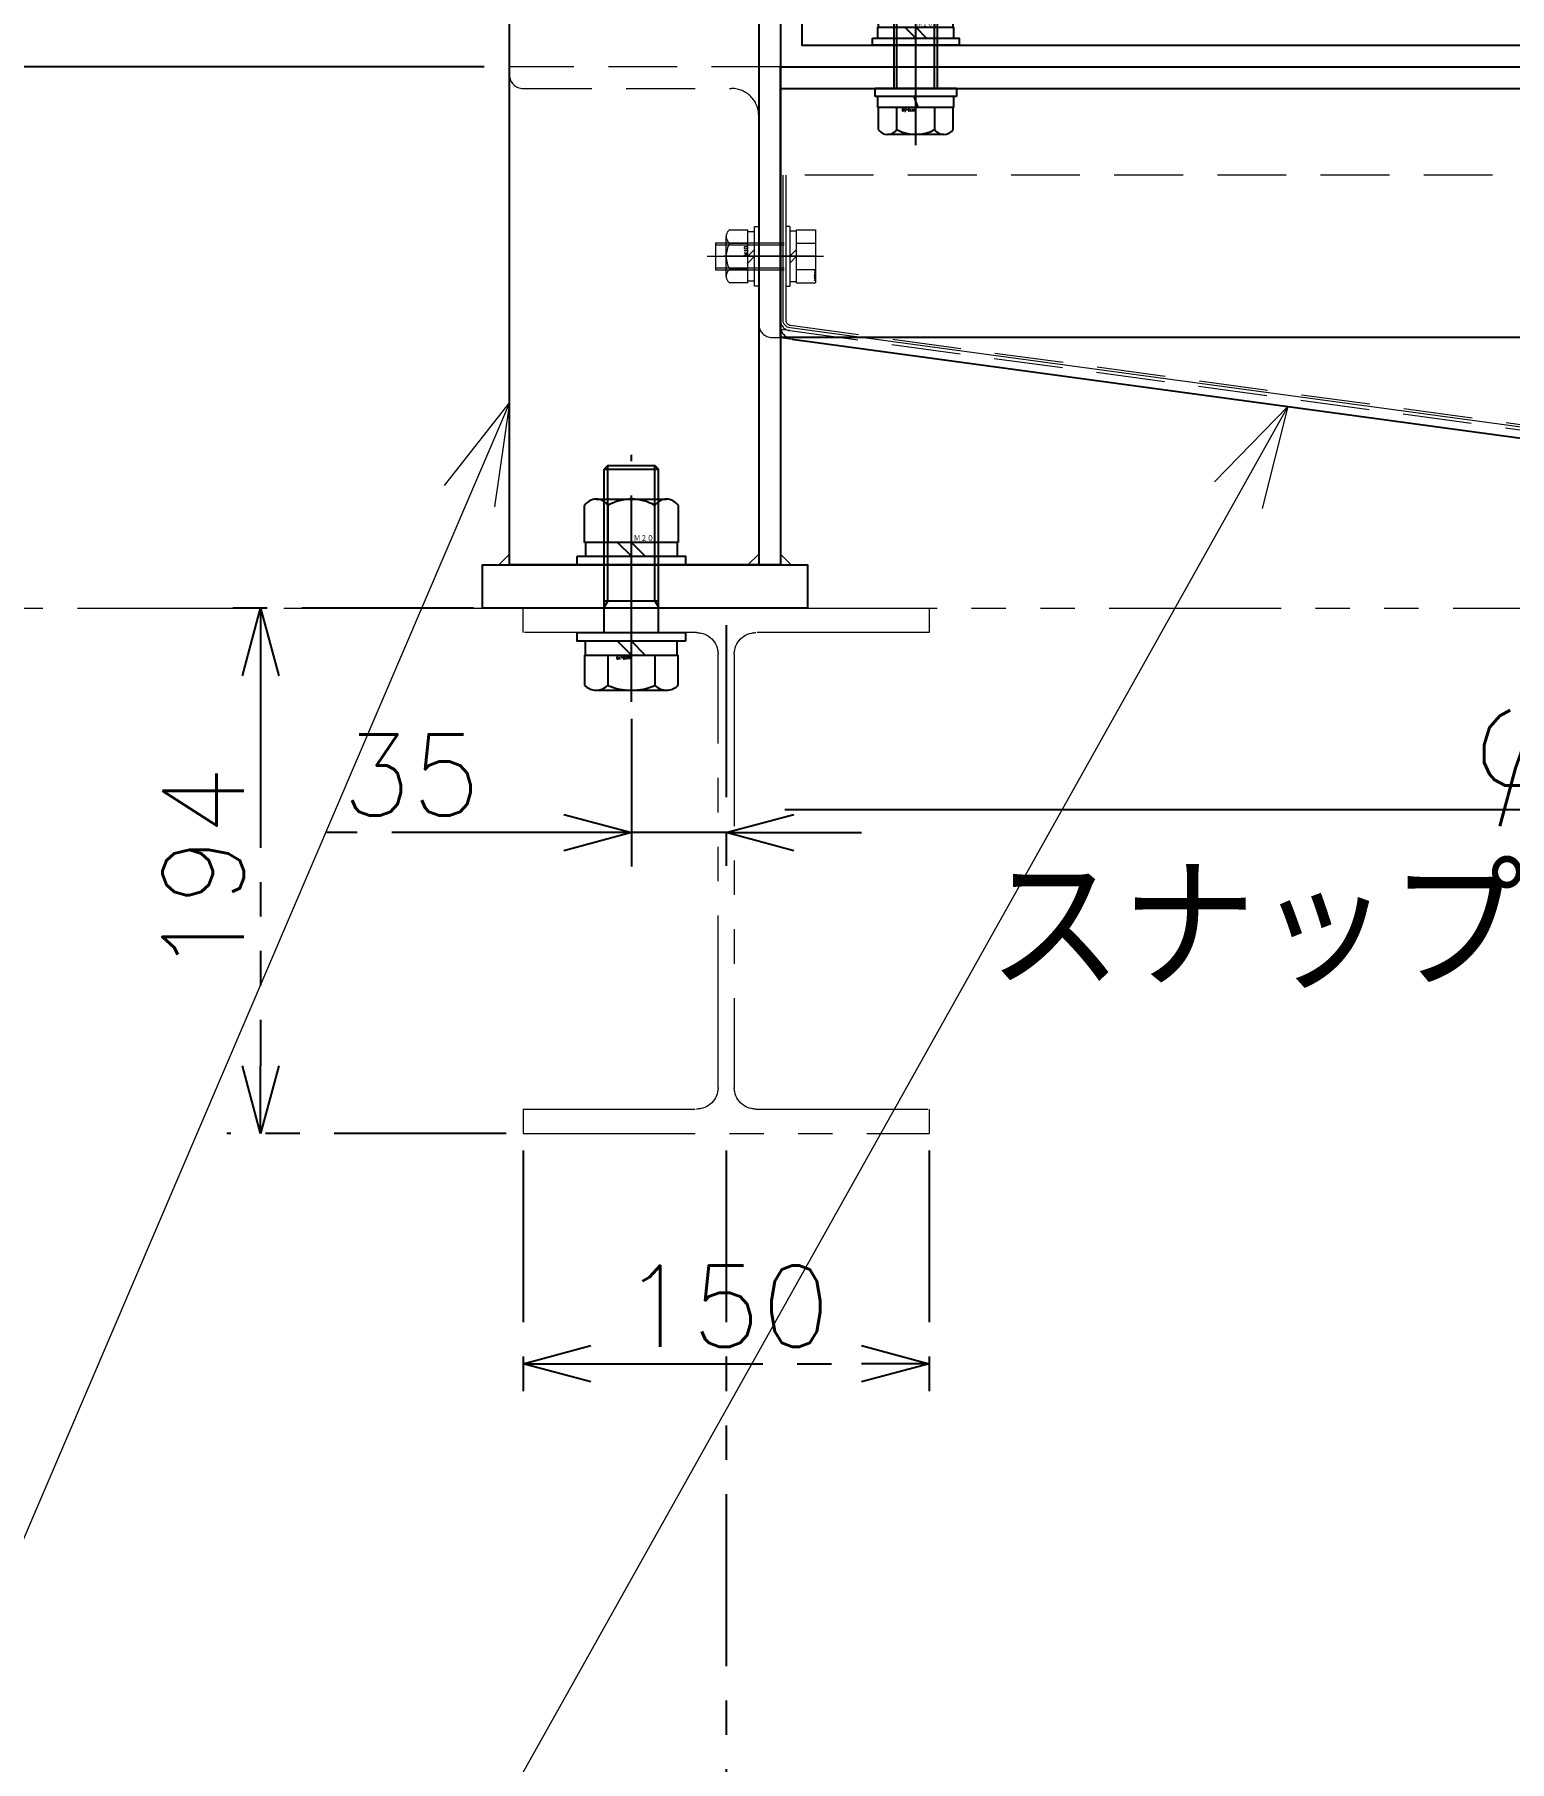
# Model space of a CAD drawing. Header units: millimetres. Extents: x -8731 to 85711, y -14522 to 31379.
# Drawn here: x 4965 to 5510, y 13001 to 13639 of the extents above; entities that cross this region are included whole.
import ezdxf
from ezdxf import colors
from ezdxf.entities.mleader import LeaderData, LeaderLine
from ezdxf.enums import TextEntityAlignment as Align
from ezdxf.math import Vec2, Vec3

# ---------------------------------------------------------------- set-up
doc = ezdxf.new("R2010")
doc.units = ezdxf.units.MM
doc.header["$LTSCALE"] = 4
doc.header["$PDMODE"] = 99
doc.header["$PDSIZE"] = 1
for name, pattern in [('CENTER2', [28.575, 19.05, -3.175, 3.175, -3.175]), ('HIDDEN', [9.525, 6.35, -3.175]), ('PHANTOM2', [31.75, 15.875, -3.175, 3.175, -3.175, 3.175, -3.175])]:
    doc.linetypes.add(name, pattern=pattern)
for name, color, linetype, lineweight in [('04_HIDDEN', 2, 'HIDDEN', 13), ('05_CENTER', 4, 'CENTER2', 13), ('06_PHANTOM', 2, 'PHANTOM2', 13), ('08_DIM', 3, 'Continuous', 13)]:
    doc.layers.add(name, color=color, linetype=linetype, lineweight=lineweight)
doc.layers.add('10_DRAFT', color=8, linetype='Continuous', lineweight=0, plot=False)
doc.styles.add('KANJI0', font='txt.shx', dxfattribs={"width": 0.9, "height": 30, "bigfont": 'bigfont'})
doc.styles.add('KSS_TXT', font='txt.shx', dxfattribs={"bigfont": 'extfont2.shx'})
doc.styles.add('KSS_TXT_L', font='txt.shx', dxfattribs={"height": 9, "bigfont": 'extfont2.shx'})
doc.styles.get("Standard").update_dxf_attribs({"font": 'txt.shx', "bigfont": 'extfont2.shx'})
doc.dimstyles.new('KSS_DIM', dxfattribs={"dimscale": 3, "dimtxt": 3, "dimasz": 2.5, "dimexe": 1.25, "dimexo": 0.625, "dimtad": 1, "dimdsep": 46, "dimtxsty": 'KSS_TXT', "dimblk": 'OPEN30', "dimcen": 0, "dimazin": 2, "dimtfac": 0.75, "dimtmove": 0, "dimatfit": 3, "dimldrblk": 'OPEN30', "dimfxl": 1, "dimtolj": 1, "dimarcsym": 0})

# ---------------------------------------------------------------- blocks, each defined once
blk = doc.blocks.new('A$C2A205131_1_1_1')
at = {"color": 0}
for p, q in [((0, 18), (0, -37.63)), ((1025, 18), (0, 18)), ((4.33, -42.59), (1024.33, -181.23))]:
    blk.add_line(p, q, dxfattribs=at)
blk.add_arc((5, -37.63), 5, 180, 262.25966, dxfattribs=at)
at = {"layer": '04_HIDDEN'}
for p, q in [((2, 18), (2, -35.48)), ((3.73, -37.46), (1026.54, -176.48)), ((3.46, -39.44), (1026.27, -178.47))]:
    blk.add_line(p, q, dxfattribs=at)
for radius in [4, 2]:
    blk.add_arc((4, -35.48), radius, 180, 262.25966, dxfattribs=at)
at = {"layer": '05_CENTER'}
blk.add_line((-4.66, -12), (6.66, -12), dxfattribs=at)
at = {"layer": '10_DRAFT'}
for p, q in [((0, -38.97), (0, -35.48)), ((0, -37.63), (0, -42)), ((3.46, -39.44), (0, -38.97)), ((0, -42), (4.33, -42.59))]:
    blk.add_line(p, q, dxfattribs=at)
blk.add_lwpolyline([(1029, -272), (1029, -180.45, 0.375177), (1026.4, -177.47), (3.6, -38.45, -0.375177), (1, -35.48), (1, 18)], format="xyb", dxfattribs=at)
blk = doc.blocks.new('A$C7E374867_2_1')
at = {"color": 0, "linetype": 'CENTER2'}
blk.add_line((0, -29), (0, 14), dxfattribs=at)
at = {"color": 0}
for p, q in [((-9.81, 11), (9.81, 11)), ((-9.81, 4), (-9.81, 11)), ((-4.91, 4), (-4.91, 11)), ((4.91, 4), (4.91, 11)), ((9.81, 4), (9.81, 11)), ((-11, 1.5), (11, 1.5)), ((-11, 1.5), (-11, 0)), ((-11, 0), (11, 0)), ((9.81, 4), (-9.81, 4)), ((-9.25, 4), (-9.25, 1.5)), ((0, 1.5), (-2.5, 4)), ((0, 4), (2.5, 1.5)), ((9.25, 1.5), (9.25, 4)), ((11, 0), (11, 1.5))]:
    blk.add_line(p, q, dxfattribs=at)
at = {"color": 0, "linetype": 'HIDDEN'}
for p, q in [((-5, -26), (-5, 0)), ((-4.19, -26), (-4.19, 0)), ((4.19, -26), (4.19, 0)), ((5, -26), (5, 0)), ((-5, -26), (5, -26))]:
    blk.add_line(p, q, dxfattribs=at)
at = {"layer": '10_DRAFT', "style": 'KSS_TXT_L'}
blk.add_text('BT-M10x30L,SW,PW', height=0.3, dxfattribs=at).set_placement((5.05, 10.66))
blk = doc.blocks.new('M10Nza_1_1_1')
at = {"color": 0}
for p, q in [((-9.8, 4), (-9.8, 10.69)), ((-7.35, 12), (7.35, 12)), ((-4.9, 4), (-4.9, 10.69)), ((4.9, 10.69), (4.9, 4)), ((9.8, 10.69), (9.8, 4)), ((-9.8, 4), (9.8, 4)), ((-9.2, 1.5), (-9.2, 4)), ((0, 1.5), (-2.5, 4)), ((0, 4), (2.5, 1.5)), ((9.2, 4), (9.2, 1.5))]:
    blk.add_line(p, q, dxfattribs=at)
at = {"color": 0, "linetype": 'CENTER2'}
blk.add_line((0, 12), (0, 0), dxfattribs=at)
at = {"color": 0}
blk.add_lwpolyline([(-11, 1.5), (11, 1.5), (11, 0), (-11, 0)], close=True, dxfattribs=at)
for centre, radius, start, end in [((-7.35, 9.06), 2.94, 33.626, 146.374), ((0, 2.2), 9.8, 60, 120), ((7.35, 9.06), 2.94, 33.626, 146.374)]:
    blk.add_arc(centre, radius, start, end, dxfattribs=at)
at = {"layer": '10_DRAFT', "style": 'KSS_TXT'}
blk.add_text('M10', height=1.25, dxfattribs=at).set_placement((0.26, 4.12))
blk = doc.blocks.new('A$C08C40B1A_1')
at = {"layer": '04_HIDDEN'}
blk.add_blockref('A$C2A205131_1_1_1', (-1500, 12), dxfattribs=at)
for name, p, rotation in [('A$C7E374867_2_1', (-1498, 0), 270), ('M10Nza_1_1_1', (-1508, 0), 90)]:
    blk.add_blockref(name, p, dxfattribs=dict(at, rotation=rotation))
blk = doc.blocks.new('AM_BALLOON1')
at = {"transparency": 16777216}
blk.add_circle((0, 0), 5, dxfattribs=at)
blk.add_attdef('B_NUMBER', text='', height=3, dxfattribs=at).set_placement((0, 0), align=Align.MIDDLE_CENTER)
blk = doc.blocks.new('_OPEN')
at = {"color": 0, "linetype": 'ByBlock'}
for p, q in [((-1, 0.167), (0, 0)), ((0, 0), (-1, -0.167)), ((0, 0), (-1, 0))]:
    blk.add_line(p, q, dxfattribs=at)
blk = doc.blocks.new('_Open30')
at = {"color": 0, "linetype": 'ByBlock', "lineweight": -2}
for p, q in [((-1, 0.268), (0, 0)), ((0, 0), (-1, -0.268)), ((0, 0), (-1, 0))]:
    blk.add_line(p, q, dxfattribs=at)
blk = doc.blocks.new('*D4236')
at = {"layer": '08_DIM', "color": 0, "lineweight": -2, "transparency": 16777216}
for p, q in [((5141.25, 14657.26), (4461.81, 14657.26)), ((4480.56, 14619.76), (4480.56, 13464.76)), ((4626.99, 13427.26), (4461.81, 13427.26))]:
    blk.add_line(p, q, dxfattribs=at)
at = {"layer": 'Defpoints', "color": 0, "transparency": 16777216}
for p in [(5150.62, 14657.26), (4480.56, 13427.26), (4636.36, 13427.26)]:
    blk.add_point(p, dxfattribs=at)
at = {"layer": '08_DIM', "color": 0, "lineweight": -2, "transparency": 16777216, "xscale": 37.5, "yscale": 37.5, "zscale": 37.5}
for p, rotation in [((4480.56, 14657.26), 90), ((4480.56, 13427.26), 270)]:
    blk.add_blockref('_Open30', p, dxfattribs=dict(at, rotation=rotation))
at = {"layer": '08_DIM', "color": 0, "transparency": 16777216, "insert": (4448.69, 14042.26), "char_height": 45, "attachment_point": 5, "rotation": 90, "style": 'KSS_TXT'}
blk.add_mtext('\\A1;1230', dxfattribs=at)
blk = doc.blocks.new('*D4268')
at = {"layer": '06_PHANTOM', "color": 0, "lineweight": -2, "transparency": 16777216}
for p, q in [((5220.62, 13421.01), (5220.62, 13331.91)), ((5185.62, 13386.45), (5185.62, 13331.91)), ((5160.62, 13344.41), (5073.12, 13344.41)), ((5220.62, 13344.41), (5185.62, 13344.41)), ((5245.62, 13344.41), (5270.62, 13344.41))]:
    blk.add_line(p, q, dxfattribs=at)
at = {"layer": 'Defpoints', "color": 0, "transparency": 16777216}
for p in [(5220.62, 13427.26), (5185.62, 13392.7), (5185.62, 13344.41)]:
    blk.add_point(p, dxfattribs=at)
at = {"layer": '06_PHANTOM', "color": 0, "lineweight": -2, "transparency": 16777216, "xscale": 25, "yscale": 25, "zscale": 25}
blk.add_blockref('_Open30', (5185.62, 13344.41), dxfattribs=at)
at = {"layer": '06_PHANTOM', "color": 0, "lineweight": -2, "transparency": 16777216, "xscale": 25, "yscale": 25, "zscale": 25, "rotation": 180}
blk.add_blockref('_Open30', (5220.62, 13344.41), dxfattribs=at)
at = {"layer": '06_PHANTOM', "color": 0, "transparency": 16777216, "insert": (5104.37, 13365.66), "char_height": 30, "attachment_point": 5, "style": 'KSS_TXT'}
blk.add_mtext('\\A1;35', dxfattribs=at)
blk = doc.blocks.new('*D4269')
at = {"layer": '06_PHANTOM', "color": 0, "lineweight": -2, "transparency": 16777216}
for p, q in [((5145.62, 13227.01), (5145.62, 13135.67)), ((5295.62, 13227.01), (5295.62, 13135.67)), ((5170.62, 13148.17), (5270.62, 13148.17))]:
    blk.add_line(p, q, dxfattribs=at)
at = {"layer": 'Defpoints', "color": 0, "transparency": 16777216}
for p in [(5145.62, 13233.26), (5295.62, 13233.26), (5295.62, 13148.17)]:
    blk.add_point(p, dxfattribs=at)
at = {"layer": '06_PHANTOM', "color": 0, "lineweight": -2, "transparency": 16777216, "xscale": 25, "yscale": 25, "zscale": 25, "rotation": 180}
blk.add_blockref('_Open30', (5145.62, 13148.17), dxfattribs=at)
at = {"layer": '06_PHANTOM', "color": 0, "lineweight": -2, "transparency": 16777216, "xscale": 25, "yscale": 25, "zscale": 25}
blk.add_blockref('_Open30', (5295.62, 13148.17), dxfattribs=at)
at = {"layer": '06_PHANTOM', "color": 0, "transparency": 16777216, "insert": (5220.62, 13169.42), "char_height": 30, "attachment_point": 5, "style": 'KSS_TXT'}
blk.add_mtext('\\A1;150', dxfattribs=at)
blk = doc.blocks.new('*D4270')
at = {"layer": '06_PHANTOM', "color": 0, "lineweight": -2, "transparency": 16777216}
for p, q in [((5127.37, 13427.26), (5036.22, 13427.26)), ((5048.72, 13402.26), (5048.72, 13258.26)), ((5139.37, 13233.26), (5036.22, 13233.26))]:
    blk.add_line(p, q, dxfattribs=at)
at = {"layer": 'Defpoints', "color": 0, "transparency": 16777216}
for p in [(5133.62, 13427.26), (5048.72, 13233.26), (5145.62, 13233.26)]:
    blk.add_point(p, dxfattribs=at)
at = {"layer": '06_PHANTOM', "color": 0, "lineweight": -2, "transparency": 16777216, "xscale": 25, "yscale": 25, "zscale": 25}
for p, rotation in [((5048.72, 13427.26), 90), ((5048.72, 13233.26), 270)]:
    blk.add_blockref('_Open30', p, dxfattribs=dict(at, rotation=rotation))
at = {"layer": '06_PHANTOM', "color": 0, "transparency": 16777216, "insert": (5027.47, 13330.26), "char_height": 30, "attachment_point": 5, "rotation": 90, "style": 'KSS_TXT'}
blk.add_mtext('\\A1;194', dxfattribs=at)
blk = doc.blocks.new('KK07194150698_1_1_1')
for p, q in [((-75, 194), (75, 194)), ((-75, 185), (-75, 194)), ((75, 185), (75, 194)), ((-75, 185), (-11, 185)), ((11, 185), (75, 185)), ((-3, 177), (-3, 17)), ((3, 17), (3, 177)), ((-11, 9), (-75, 9)), ((-75, 9), (-75, 0)), ((75, 9), (11, 9)), ((75, 0), (75, 9)), ((-75, 0), (75, 0))]:
    blk.add_line(p, q)
for centre, start, end in [((-11, 177), 0, 90), ((11, 177), 90, 180), ((-11, 17), 270, 0), ((11, 17), 180, 270)]:
    blk.add_arc(centre, 8, start, end)
at = {"flags": 3}
blk.add_attdef('PARAM', (0, 0), '', height=1, dxfattribs=at)
blk = doc.blocks.new('*D4271')
at = {"layer": '06_PHANTOM', "color": 0, "lineweight": -2, "transparency": 16777216}
for p, q in [((5220.62, 13227.01), (5220.62, 12631.5)), ((7760.62, 13227.01), (7760.62, 12631.5)), ((5245.62, 12644), (7735.62, 12644))]:
    blk.add_line(p, q, dxfattribs=at)
at = {"layer": 'Defpoints', "color": 0, "transparency": 16777216}
for p in [(5220.62, 13233.26), (7760.62, 13233.26), (7760.62, 12644)]:
    blk.add_point(p, dxfattribs=at)
at = {"layer": '06_PHANTOM', "color": 0, "lineweight": -2, "transparency": 16777216, "xscale": 25, "yscale": 25, "zscale": 25, "rotation": 180}
blk.add_blockref('_Open30', (5220.62, 12644), dxfattribs=at)
at = {"layer": '06_PHANTOM', "color": 0, "lineweight": -2, "transparency": 16777216, "xscale": 25, "yscale": 25, "zscale": 25}
blk.add_blockref('_Open30', (7760.62, 12644), dxfattribs=at)
at = {"layer": '06_PHANTOM', "color": 0, "transparency": 16777216, "insert": (6490.62, 12665.25), "char_height": 30, "attachment_point": 5, "style": 'KSS_TXT'}
blk.add_mtext('\\A1;2540', dxfattribs=at)
blk = doc.blocks.new('M20Nza_1_1_1')
at = {"color": 0}
for p, q in [((-17.3, 8.3), (-17.3, 21.98)), ((-12.97, 24.3), (12.97, 24.3)), ((-8.65, 21.98), (-8.65, 8.3)), ((8.65, 8.3), (8.65, 21.98)), ((17.3, 21.98), (17.3, 8.3)), ((17.3, 8.3), (-17.3, 8.3)), ((-16.9, 8.3), (-16.9, 3.2)), ((-5.1, 8.3), (0, 3.2)), ((0, 8.3), (5.1, 3.2)), ((16.9, 8.3), (16.9, 3.2))]:
    blk.add_line(p, q, dxfattribs=at)
at = {"color": 0, "linetype": 'CENTER2'}
blk.add_line((0, 0), (0, 24.3), dxfattribs=at)
at = {"color": 0}
blk.add_lwpolyline([(-20, 3.2), (20, 3.2), (20, 0), (-20, 0)], close=True, dxfattribs=at)
for centre, radius, start, end in [((-12.97, 19.11), 5.19, 33.626, 146.374), ((0, 7), 17.3, 60, 120), ((12.97, 19.11), 5.19, 33.626, 146.374)]:
    blk.add_arc(centre, radius, start, end, dxfattribs=at)
at = {"layer": '10_DRAFT', "style": 'KANJI0', "width": 0.82}
blk.add_text('Ｍ２０', height=2.143, dxfattribs=at).set_placement((0.89, 8.62))
blk = doc.blocks.new('A$C233716BE_1_1_1')
at = {"color": 0, "linetype": 'CENTER2'}
blk.add_line((0, -25.57), (0, 65.7), dxfattribs=at)
at = {"color": 0}
for p, q in [((-8.65, 61.7), (-10, 60.35)), ((-10, 0), (-10, 60.35)), ((-10, 60.35), (10, 60.35)), ((-8.65, 11.7), (-8.65, 61.7)), ((-8.65, 61.7), (8.65, 61.7)), ((10, 60.35), (8.65, 61.7)), ((8.65, 11.7), (8.65, 61.7)), ((10, 0), (10, 60.35)), ((-8.65, 11.7), (-10, 9.36)), ((-10, 11.7), (10, 11.7)), ((8.65, 11.7), (10, 9.36)), ((-16.9, -8.3), (-16.9, -3.2)), ((0, -8.3), (-5.1, -3.2)), ((5.1, -8.3), (0, -3.2)), ((16.9, -8.3), (16.9, -3.2)), ((-17.3, -8.3), (-17.3, -19.5)), ((-17.3, -8.3), (17.3, -8.3)), ((-8.7, -8.3), (-8.7, -19.5)), ((8.7, -8.3), (8.7, -19.5)), ((17.3, -19.5), (17.3, -8.3)), ((-13, -21.3), (13, -21.3))]:
    blk.add_line(p, q, dxfattribs=at)
blk.add_lwpolyline([(20, -3.2), (-20, -3.2), (-20, 0), (20, 0)], close=True, dxfattribs=at)
for centre, radius, start, end in [((-13, -15.3), 6, 224.6, 315.4), ((0, 0.6), 21.9, 246.6, 293.4), ((13, -15.3), 6, 224.6, 315.4)]:
    blk.add_arc(centre, radius, start, end, dxfattribs=at)
at = {"layer": '10_DRAFT', "style": 'KSS_TXT'}
blk.add_text('M20x70', height=1, rotation=180, dxfattribs=at).set_placement((-0.41, -8.83))
blk = doc.blocks.new('A$C448B04A9_1_1_1')
at = {"color": 0}
for p, q in [((3, 100), (0, 100)), ((0, 0), (0, 100)), ((8, 18), (8, 95)), ((95, 8), (18, 8)), ((0, 0), (100, 0)), ((100, 3), (100, 0))]:
    blk.add_line(p, q, dxfattribs=at)
for centre, radius, start, end in [((3, 95), 5, 0, 90), ((18, 18), 10, 180, 270), ((95, 3), 5, 0, 90)]:
    blk.add_arc(centre, radius, start, end, dxfattribs=at)
blk = doc.blocks.new('A$C27AD2B2D_1_1_1')
at = {"color": 0}
for p, q in [((42, 1230), (42, 16)), ((50, 192), (2550, 192))]:
    blk.add_line(p, q, dxfattribs=at)
for points in [[(-40, 1230), (50, 1230), (50, 16), (-50, 16), (-50, 1220)], [(50, 200), (2550, 200), (2550, 100), (50, 100)], [(60, 0), (-60, 0), (-60, 16), (60, 16)]]:
    blk.add_lwpolyline(points, close=True, dxfattribs=at)
at = {"layer": '05_CENTER'}
for p, q in [((100, 210.96), (100, 181.35)), ((63.36, 130), (28.96, 130)), ((-5, -16.06), (-5, 31.59))]:
    blk.add_line(p, q, dxfattribs=at)
at = {"layer": '08_DIM'}
for points in [[(-50, 16), (-54, 16), (-50, 20), (-50, 20)], [(42, 16), (38, 16), (42, 20), (42, 20)], [(50, 16), (54, 16), (50, 20), (50, 20)]]:
    blk.add_lwpolyline(points, close=True, dxfattribs=at)
at = {"layer": '04_HIDDEN', "rotation": 180}
blk.add_blockref('A$C448B04A9_1_1_1', (50, 200), dxfattribs=at)
blk = doc.blocks.new('*D4277')
at = {"layer": '08_DIM', "color": 0, "lineweight": -2, "transparency": 16777216}
for p, q in [((5131.25, 14557.26), (4571.31, 14557.26)), ((4590.06, 14519.76), (4590.06, 13664.76)), ((5131.25, 13627.26), (4571.31, 13627.26))]:
    blk.add_line(p, q, dxfattribs=at)
at = {"layer": 'Defpoints', "color": 0, "transparency": 16777216}
for p in [(5140.62, 14557.26), (4590.06, 13627.26), (5140.62, 13627.26)]:
    blk.add_point(p, dxfattribs=at)
at = {"layer": '08_DIM', "color": 0, "lineweight": -2, "transparency": 16777216, "xscale": 37.5, "yscale": 37.5, "zscale": 37.5}
for p, rotation in [((4590.06, 14557.26), 90), ((4590.06, 13627.26), 270)]:
    blk.add_blockref('_Open30', p, dxfattribs=dict(at, rotation=rotation))
at = {"layer": '08_DIM', "color": 0, "transparency": 16777216, "insert": (4558.18, 14092.26), "char_height": 45, "attachment_point": 5, "rotation": 90, "style": 'KSS_TXT'}
blk.add_mtext('\\A1;930', dxfattribs=at)
blk = doc.blocks.new('*D4302')
at = {"layer": '08_DIM', "color": 0, "lineweight": -2, "transparency": 16777216}
for p, q in [((5131.25, 13627.26), (4571.31, 13627.26)), ((4590.06, 13589.76), (4590.06, 13464.76)), ((4747.76, 13427.26), (4571.31, 13427.26))]:
    blk.add_line(p, q, dxfattribs=at)
at = {"layer": 'Defpoints', "color": 0, "transparency": 16777216}
for p in [(5140.62, 13627.26), (4590.06, 13427.26), (4757.14, 13427.26)]:
    blk.add_point(p, dxfattribs=at)
at = {"layer": '08_DIM', "color": 0, "lineweight": -2, "transparency": 16777216, "xscale": 37.5, "yscale": 37.5, "zscale": 37.5}
for p, rotation in [((4590.06, 13627.26), 90), ((4590.06, 13427.26), 270)]:
    blk.add_blockref('_Open30', p, dxfattribs=dict(at, rotation=rotation))
at = {"layer": '08_DIM', "color": 0, "transparency": 16777216, "insert": (4558.18, 13527.26), "char_height": 45, "attachment_point": 5, "rotation": 90, "style": 'KSS_TXT'}
blk.add_mtext('\\A1;200', dxfattribs=at)
blk = doc.blocks.new('*D4321')
at = {"layer": '06_PHANTOM', "color": 0, "lineweight": -2, "transparency": 16777216}
for p, q in [((5220.62, 13227.01), (5220.62, 12711.43)), ((6490.62, 13026.62), (6490.62, 12711.43)), ((5245.62, 12723.93), (6465.62, 12723.93))]:
    blk.add_line(p, q, dxfattribs=at)
at = {"layer": 'Defpoints', "color": 0, "transparency": 16777216}
for p in [(5220.62, 13233.26), (6490.62, 13032.87), (6490.62, 12723.93)]:
    blk.add_point(p, dxfattribs=at)
at = {"layer": '06_PHANTOM', "color": 0, "lineweight": -2, "transparency": 16777216, "xscale": 25, "yscale": 25, "zscale": 25, "rotation": 180}
blk.add_blockref('_Open30', (5220.62, 12723.93), dxfattribs=at)
at = {"layer": '06_PHANTOM', "color": 0, "lineweight": -2, "transparency": 16777216, "xscale": 25, "yscale": 25, "zscale": 25}
blk.add_blockref('_Open30', (6490.62, 12723.93), dxfattribs=at)
at = {"layer": '06_PHANTOM', "color": 0, "transparency": 16777216, "insert": (5855.62, 12745.18), "char_height": 30, "attachment_point": 5, "style": 'KSS_TXT'}
blk.add_mtext('\\A1;1270', dxfattribs=at)
blk = doc.blocks.new('A$C46B767A8_1_1_1')
at = {"color": 0, "linetype": 'CENTER2'}
blk.add_line((0, 20.91), (0, -46), dxfattribs=at)
at = {"color": 0}
for p, q in [((-13.85, 15.14), (-13.85, 7)), ((-10.39, 17), (10.39, 17)), ((-6.92, 7), (-6.92, 15.14)), ((6.93, 15.14), (6.93, 7)), ((13.85, 7), (13.85, 15.14)), ((-14, 3), (-14, 7)), ((-14, 7), (14, 7)), ((0.73, 3), (-0.73, 7)), ((14, 7), (14, 3)), ((-15, 0), (-15, 3)), ((-15, 3), (15, 3)), ((-15, 0), (15, 0)), ((-8, 0), (-8, -41.92)), ((-6.92, 0), (-6.92, -43)), ((6.92, 0), (6.92, -43)), ((8, 0), (8, -41.92)), ((15, 3), (15, 0)), ((8, -41.92), (-8, -41.92)), ((-8, -41.92), (-6.92, -43)), ((6.92, -43), (-6.92, -43)), ((8, -41.92), (6.92, -43))]:
    blk.add_line(p, q, dxfattribs=at)
for centre, radius, start, end in [((-10.39, 12.84), 4.16, 33.626, 146.374), ((0, 3.15), 13.85, 60, 120), ((10.39, 12.84), 4.16, 33.626, 146.374)]:
    blk.add_arc(centre, radius, start, end, dxfattribs=at)
at = {"layer": '10_DRAFT', "style": 'KANJI0', "width": 0.82}
blk.add_text('M16x50', height=1, dxfattribs=at).set_placement((0.41, 7.48))
blk = doc.blocks.new('M16Nza_1_1_1')
at = {"color": 0}
for p, q in [((-10.39, 19.6), (10.39, 19.6)), ((-13.85, 17.74), (-13.85, 6.6)), ((-6.92, 6.6), (-6.92, 17.74)), ((6.93, 17.74), (6.93, 6.6)), ((13.85, 6.6), (13.85, 17.74)), ((-14, 2.6), (-14, 6.6)), ((-14, 6.6), (14, 6.6)), ((-4, 6.6), (0, 2.6)), ((0, 6.6), (4, 2.6)), ((14, 6.6), (14, 2.6))]:
    blk.add_line(p, q, dxfattribs=at)
at = {"color": 0, "linetype": 'CENTER2'}
blk.add_line((0, 0), (0, 19.6), dxfattribs=at)
at = {"color": 0}
blk.add_lwpolyline([(-16, 2.6), (16, 2.6), (16, 0), (-16, 0)], close=True, dxfattribs=at)
for centre, radius, start, end in [((-10.39, 15.44), 4.16, 33.626, 146.374), ((0, 5.75), 13.85, 60, 120), ((10.39, 15.44), 4.16, 33.626, 146.374)]:
    blk.add_arc(centre, radius, start, end, dxfattribs=at)
at = {"layer": '10_DRAFT', "style": 'KANJI0', "width": 0.82}
blk.add_text('Ｍ１６', height=1.714, dxfattribs=at).set_placement((0.41, 6.78))
blk = doc.blocks.new('A$C3FC2760D_1_1_1')
at = {"color": 0}
for points in [[(-440, 420), (90, 420), (90, 150), (-440, 150), (-440, 420), (-440, 420)], [(-30, 360), (-30, 325), (-25, 320), (-10, 320), (-10, 250), (-338.12, 250), (-338.12, 320), (-75, 320), (-70, 325), (-70, 360)]]:
    blk.add_lwpolyline(points, dxfattribs=at)
blk.add_lwpolyline([(-432, 412), (82, 412), (82, 158), (-432, 158)], close=True, dxfattribs=at)
for centre in [(-108.5, 360), (8.5, 360)]:
    blk.add_circle(centre, 8, dxfattribs=at)
blk.add_arc((-50, 360), 20, 0, 180, dxfattribs=at)
at = {"layer": '05_CENTER'}
for p, q in [((-402, 401.04), (-402, 430.65)), ((-402, 429.09), (-402, 402.84)), ((-218, 401.04), (-218, 430.65)), ((-218, 429.09), (-218, 402.84)), ((-50, 312.46), (-50, 387.51)), ((-108.5, 348.12), (-108.5, 371.88)), ((8.5, 348.12), (8.5, 371.88)), ((71.04, 370), (100.65, 370)), ((-120.38, 360), (-96.62, 360)), ((-22.49, 360), (-77.51, 360)), ((20.38, 360), (-3.38, 360)), ((-390, 139.04), (-390, 168.65)), ((40, 139.04), (40, 168.65))]:
    blk.add_line(p, q, dxfattribs=at)
blk = doc.blocks.new('A$C4A5C64B4_1_1')
blk.add_blockref('A$C3FC2760D_1_1_1', (-40, -150))
at = {"xscale": -1, "rotation": 180}
blk.add_blockref('A$C46B767A8_1_1_1', (0, -8), dxfattribs=at)
at = {"xscale": -1}
blk.add_blockref('M16Nza_1_1_1', (0, 8), dxfattribs=at)

msp = doc.modelspace()

# ---------------------------------------------------------------- linework, layer by layer
msp.add_line((5244.94918, 13526.67557), (6266.6226, 13387.80734))
at = {"layer": '06_PHANTOM'}
msp.add_line((-98.96573, 13427.26365), (13230.1934, 13427.26365), dxfattribs=at)

# ---------------------------------------------------------------- block references
for name, p in [('A$C27AD2B2D_1_1_1', (5190.6226, 13427.26365)), ('A$C08C40B1A_1', (6740.6226, 13557.26365)), ('A$C233716BE_1_1_1', (5185.6226, 13418.26365)), ('M20Nza_1_1_1', (5185.6226, 13443.26365))]:
    msp.add_blockref(name, p)
at = {"xscale": -1}
msp.add_blockref('A$C4A5C64B4_1_1', (5290.6226, 13627.26365), dxfattribs=at)
at = {"layer": '06_PHANTOM', "xscale": -1, "rotation": 180}
msp.add_blockref('KK07194150698_1_1_1', (5220.6226, 13427.26365), dxfattribs=at)

# ---------------------------------------------------------------- dimensions: what is measured, and where the dimension line sits
at = {"layer": '06_PHANTOM'}
dim = msp.add_linear_dim(base=(5048.72207, 13233.26365), p1=(5133.6226, 13427.26365), p2=(5145.6226, 13233.26365), angle=90, dimstyle='KSS_DIM', override={"dimscale": 10}, dxfattribs=at)
dim.commit()
dim.dimension.update_dxf_attribs({"geometry": '*D4270', "text_midpoint": (5027.47207, 13330.26365)})
for base, p1, p2, picture, middle in [((5185.6226, 13344.41083), (5220.6226, 13427.26365), (5185.6226, 13392.6972), '*D4268', (5104.3726, 13365.66083)), ((5295.6226, 13148.17122), (5145.6226, 13233.26365), (5295.6226, 13233.26365), '*D4269', (5220.6226, 13169.42122)), ((7760.6226, 12644.00322), (5220.6226, 13233.26365), (7760.6226, 13233.26365), '*D4271', (6490.6226, 12665.25322)), ((6490.6226, 12723.92526), (5220.6226, 13233.26365), (6490.6226, 13032.87358), '*D4321', (5855.6226, 12745.17526))]:
    dim = msp.add_linear_dim(base=base, p1=p1, p2=p2, dimstyle='KSS_DIM', override={"dimscale": 10}, dxfattribs=at)
    dim.commit()
    dim.dimension.update_dxf_attribs({"geometry": picture, "text_midpoint": middle})
at = {"layer": '08_DIM'}
for base, p1, p2, picture, middle in [((4480.56074, 13427.26365), (5150.6226, 14657.26365), (4636.36491, 13427.26365), '*D4236', (4448.68574, 14042.26365)), ((4590.05628, 13627.26365), (5140.6226, 14557.26365), (5140.6226, 13627.26365), '*D4277', (4558.18128, 14092.26365)), ((4590.05628, 13427.26365), (5140.6226, 13627.26365), (4757.13971, 13427.26365), '*D4302', (4558.18128, 13527.26365))]:
    dim = msp.add_linear_dim(base=base, p1=p1, p2=p2, angle=90, dimstyle='KSS_DIM', override={"dimscale": 15}, dxfattribs=at)
    dim.commit()
    dim.dimension.update_dxf_attribs({"geometry": picture, "text_midpoint": middle})

# ---------------------------------------------------------------- leaders
ml = msp.add_multileader_block('Standard', dxfattribs=at)
ml.set_content('AM_BALLOON1', color=256, scale=15)
ml.set_attribute('B_NUMBER', 'AU', width=0)
ml.set_leader_properties(color=256, linetype='ByLayer', lineweight=-1)
ml.set_arrow_properties(name='OPEN')
ml.build(insert=Vec2(0, 0))
ml.multileader.update_dxf_attribs({"leader_type": 0, "has_dogleg": 0, "text_right_attachment_type": 6, "dogleg_length": 0, "arrow_head_size": 30, "scale": 15, "block_connection_type": 1})
ctx = ml.context
ctx.base_point, ctx.scale, ctx.char_height, ctx.arrow_head_size, ctx.landing_gap_size, ctx.plane_origin = Vec3(5844.83769, 21132.80583), 15, 60, 30, 30, Vec3(5844.83769, 21132.80583)
ctx.right_attachment, ctx.attachment_type = 6, 1
notes = []
notes.append((ctx, [(0, (0, 0, 0), (0, 0), (1, 0), 1, [])]))
ctx.block.insert = Vec3(5844.83769, 21132.80583)
ml = msp.add_multileader_block('Standard', dxfattribs=at)
ml.set_content('AM_BALLOON1', color=256, scale=15)
ml.set_attribute('B_NUMBER', 'AF', width=0)
ml.set_leader_properties(color=256, linetype='ByLayer', lineweight=-1)
ml.set_arrow_properties(name='OPEN')
ml.build(insert=Vec2(0, 0))
ml.multileader.update_dxf_attribs({"leader_type": 0, "has_dogleg": 0, "text_right_attachment_type": 6, "dogleg_length": 0, "arrow_head_size": 30, "scale": 15, "block_connection_type": 1})
ctx = ml.context
ctx.base_point, ctx.scale, ctx.char_height, ctx.arrow_head_size, ctx.landing_gap_size, ctx.plane_origin = Vec3(8262.14661, 16915.24927), 15, 60, 30, 30, Vec3(8262.14661, 16915.24927)
ctx.right_attachment, ctx.attachment_type = 6, 1
notes.append((ctx, [(0, (0, 0, 0), (0, 0), (1, 0), 1, [])]))
ctx.block.insert = Vec3(8262.14661, 16915.24927)
ml = msp.add_multileader_block('Standard', dxfattribs=at)
ml.set_content('AM_BALLOON1', color=256, scale=15)
ml.set_attribute('B_NUMBER', 'AO', width=0)
ml.set_leader_properties(color=256, linetype='ByLayer', lineweight=-1)
ml.set_arrow_properties(name='OPEN')
ml.build(insert=Vec2(0, 0))
ml.multileader.update_dxf_attribs({"leader_type": 0, "has_dogleg": 0, "text_right_attachment_type": 6, "dogleg_length": 0, "arrow_head_size": 30, "scale": 15, "block_connection_type": 1})
ctx = ml.context
ctx.base_point, ctx.scale, ctx.char_height, ctx.arrow_head_size, ctx.landing_gap_size, ctx.plane_origin = Vec3(11532.59715, 15665.61266), 15, 60, 30, 30, Vec3(11532.59715, 15665.61266)
ctx.right_attachment, ctx.attachment_type = 6, 1
notes.append((ctx, [(0, (0, 0, 0), (0, 0), (1, 0), 1, [])]))
ctx.block.insert = Vec3(11532.59715, 15665.61266)
ml = msp.add_multileader_block('Standard', dxfattribs=at)
ml.set_content('AM_BALLOON1', color=256, scale=15)
ml.set_attribute('B_NUMBER', 'D', width=0)
ml.set_leader_properties(color=256, linetype='ByLayer', lineweight=-1)
ml.set_arrow_properties(name='OPEN')
ml.build(insert=Vec2(0, 0))
ml.multileader.update_dxf_attribs({"leader_type": 0, "has_dogleg": 0, "text_right_attachment_type": 6, "dogleg_length": 0, "arrow_head_size": 30, "scale": 15, "block_connection_type": 1})
ctx = ml.context
ctx.base_point, ctx.scale, ctx.char_height, ctx.arrow_head_size, ctx.landing_gap_size, ctx.plane_origin = Vec3(9708.75838, 15394.05003), 15, 60, 30, 30, Vec3(9708.75838, 15394.05003)
ctx.right_attachment, ctx.attachment_type = 6, 1
notes.append((ctx, [(0, (0, 0, 0), (0, 0), (1, 0), 1, [])]))
ctx.block.insert = Vec3(9708.75838, 15394.05003)
ml = msp.add_multileader_block('Standard', dxfattribs=at)
ml.set_content('AM_BALLOON1', color=256, scale=15)
ml.set_attribute('B_NUMBER', 'A', width=0)
ml.set_leader_properties(color=256, linetype='ByLayer', lineweight=-1)
ml.set_arrow_properties(name='OPEN')
ml.build(insert=Vec2(0, 0))
ml.multileader.update_dxf_attribs({"leader_type": 0, "has_dogleg": 0, "text_right_attachment_type": 6, "dogleg_length": 0, "arrow_head_size": 30, "scale": 15, "block_connection_type": 1})
ctx = ml.context
ctx.base_point, ctx.scale, ctx.char_height, ctx.arrow_head_size, ctx.landing_gap_size, ctx.plane_origin = Vec3(13148.43876, 15210.37146), 15, 60, 30, 30, Vec3(13148.43876, 15210.37146)
ctx.right_attachment, ctx.attachment_type = 6, 1
notes.append((ctx, [(0, (0, 0, 0), (0, 0), (1, 0), 1, [])]))
ctx.block.insert = Vec3(13148.43876, 15210.37146)
ml = msp.add_multileader_block('Standard', dxfattribs=at)
ml.set_content('AM_BALLOON1', color=256, scale=15)
ml.set_attribute('B_NUMBER', 'B', width=0)
ml.set_leader_properties(color=256, linetype='ByLayer', lineweight=-1)
ml.set_arrow_properties(name='OPEN')
ml.build(insert=Vec2(0, 0))
ml.multileader.update_dxf_attribs({"leader_type": 0, "has_dogleg": 0, "text_right_attachment_type": 6, "dogleg_length": 0, "arrow_head_size": 30, "scale": 15, "block_connection_type": 1})
ctx = ml.context
ctx.base_point, ctx.scale, ctx.char_height, ctx.arrow_head_size, ctx.landing_gap_size, ctx.plane_origin = Vec3(13018.80587, 15068.9297), 15, 60, 30, 30, Vec3(13018.80587, 15068.9297)
ctx.right_attachment, ctx.attachment_type = 6, 1
notes.append((ctx, [(0, (0, 0, 0), (0, 0), (1, 0), 1, [])]))
ctx.block.insert = Vec3(13018.80587, 15068.9297)
ml = msp.add_multileader_block('Standard', dxfattribs=at)
ml.set_content('AM_BALLOON1', color=256, scale=15)
ml.set_attribute('B_NUMBER', 'C', width=0)
ml.set_leader_properties(color=256, linetype='ByLayer', lineweight=-1)
ml.set_arrow_properties(name='OPEN')
ml.build(insert=Vec2(0, 0))
ml.multileader.update_dxf_attribs({"leader_type": 0, "has_dogleg": 0, "text_right_attachment_type": 6, "dogleg_length": 0, "arrow_head_size": 30, "scale": 15, "block_connection_type": 1})
ctx = ml.context
ctx.base_point, ctx.scale, ctx.char_height, ctx.arrow_head_size, ctx.landing_gap_size, ctx.plane_origin = Vec3(13161.52102, 14919.16787), 15, 60, 30, 30, Vec3(13161.52102, 14919.16787)
ctx.right_attachment, ctx.attachment_type = 6, 1
notes.append((ctx, [(0, (0, 0, 0), (0, 0), (1, 0), 1, [])]))
ctx.block.insert = Vec3(13161.52102, 14919.16787)
ml = msp.add_multileader_mtext('Standard', dxfattribs=at)
ml.set_content('φ60\\Pスナップ軸④', color=256)
ml.set_leader_properties()
ml.set_arrow_properties(name='OPEN30')
ml.build(insert=Vec2(0, 0))
ml.multileader.update_dxf_attribs({"text_left_attachment_type": 6, "text_right_attachment_type": 6, "dogleg_length": 0.36, "arrow_head_size": 37.5, "scale": 15})
ctx = ml.context
ctx.base_point, ctx.scale, ctx.char_height, ctx.arrow_head_size, ctx.landing_gap_size, ctx.plane_origin = Vec3(5272.30568, 13352.74835), 15, 45, 37.5, 30, Vec3(5920.62261, 14147.26311)
ctx.left_attachment, ctx.right_attachment, ctx.text_align_type = 6, 6, 2
notes.append((ctx, [(0, (1, 1, 0), (5649.70568, 13352.74835), (-1, 0), 5.4, [(0, [(5950.62313, 13757.26365)], 0, [])])]))
ctx.mtext.insert, ctx.mtext.alignment, ctx.mtext.flow_direction = Vec3(5614.30568, 13406.74835), 3, 5
ml = msp.add_multileader_block('Standard', dxfattribs=at)
ml.set_content('AM_BALLOON1', color=256, scale=15)
ml.set_attribute('B_NUMBER', '1', width=0)
ml.set_leader_properties(color=256, linetype='ByLayer', lineweight=-1)
ml.set_arrow_properties(name='OPEN30')
ml.build(insert=Vec2(0, 0))
ml.multileader.update_dxf_attribs({"has_dogleg": 0, "text_right_attachment_type": 6, "dogleg_length": 0, "arrow_head_size": 37.5, "scale": 15, "block_connection_type": 1})
ctx = ml.context
ctx.base_point, ctx.scale, ctx.char_height, ctx.arrow_head_size, ctx.landing_gap_size, ctx.plane_origin = Vec3(4861.0021, 12849.38656), 15, 60, 37.5, 30, Vec3(5140.6226, 13503.16135)
ctx.right_attachment, ctx.attachment_type = 6, 1
notes.append((ctx, [(0, (1, 1, 0), (4861.0021, 12849.38656), (-1, 0), 0, [(0, [(5140.6226, 13503.16135)], 0, [])])]))
ctx.block.insert = Vec3(4861.0021, 12849.38656)
ml = msp.add_multileader_block('Standard', dxfattribs=at)
ml.set_content('AM_BALLOON1', color=256, scale=15)
ml.set_attribute('B_NUMBER', '2', width=0)
ml.set_leader_properties(color=256, linetype='ByLayer', lineweight=-1)
ml.set_arrow_properties(name='OPEN30')
ml.build(insert=Vec2(0, 0))
ml.multileader.update_dxf_attribs({"has_dogleg": 0, "text_right_attachment_type": 6, "dogleg_length": 0, "arrow_head_size": 37.5, "scale": 15, "block_connection_type": 1})
ctx = ml.context
ctx.base_point, ctx.scale, ctx.char_height, ctx.arrow_head_size, ctx.landing_gap_size, ctx.plane_origin = Vec3(5061.63853, 12847.34051), 15, 60, 37.5, 30, Vec3(5428.8672, 13507.74647)
ctx.right_attachment, ctx.attachment_type = 6, 1
notes.append((ctx, [(0, (1, 1, 0), (5061.63853, 12847.34051), (-1, 0), 0, [(0, [(5428.05718, 13501.7871)], 0, [])])]))
ctx.block.insert = Vec3(5061.63853, 12847.34051)
for ctx, leaders in notes:
    for number, flags, end, landing, length, lines in leaders:
        leader = LeaderData()
        leader.index, (leader.has_last_leader_line, leader.has_dogleg_vector, leader.attachment_direction) = number, flags
        leader.last_leader_point, leader.dogleg_vector, leader.dogleg_length = Vec3(end), Vec3(landing), length
        for number, points, colour, breaks in lines:
            line = LeaderLine()
            line.index, line.vertices, line.color, line.breaks = number, Vec3.list(points), colors.encode_raw_color(colour), breaks
            leader.lines.append(line)
        ctx.leaders.append(leader)

doc.saveas('drawing.dxf')
